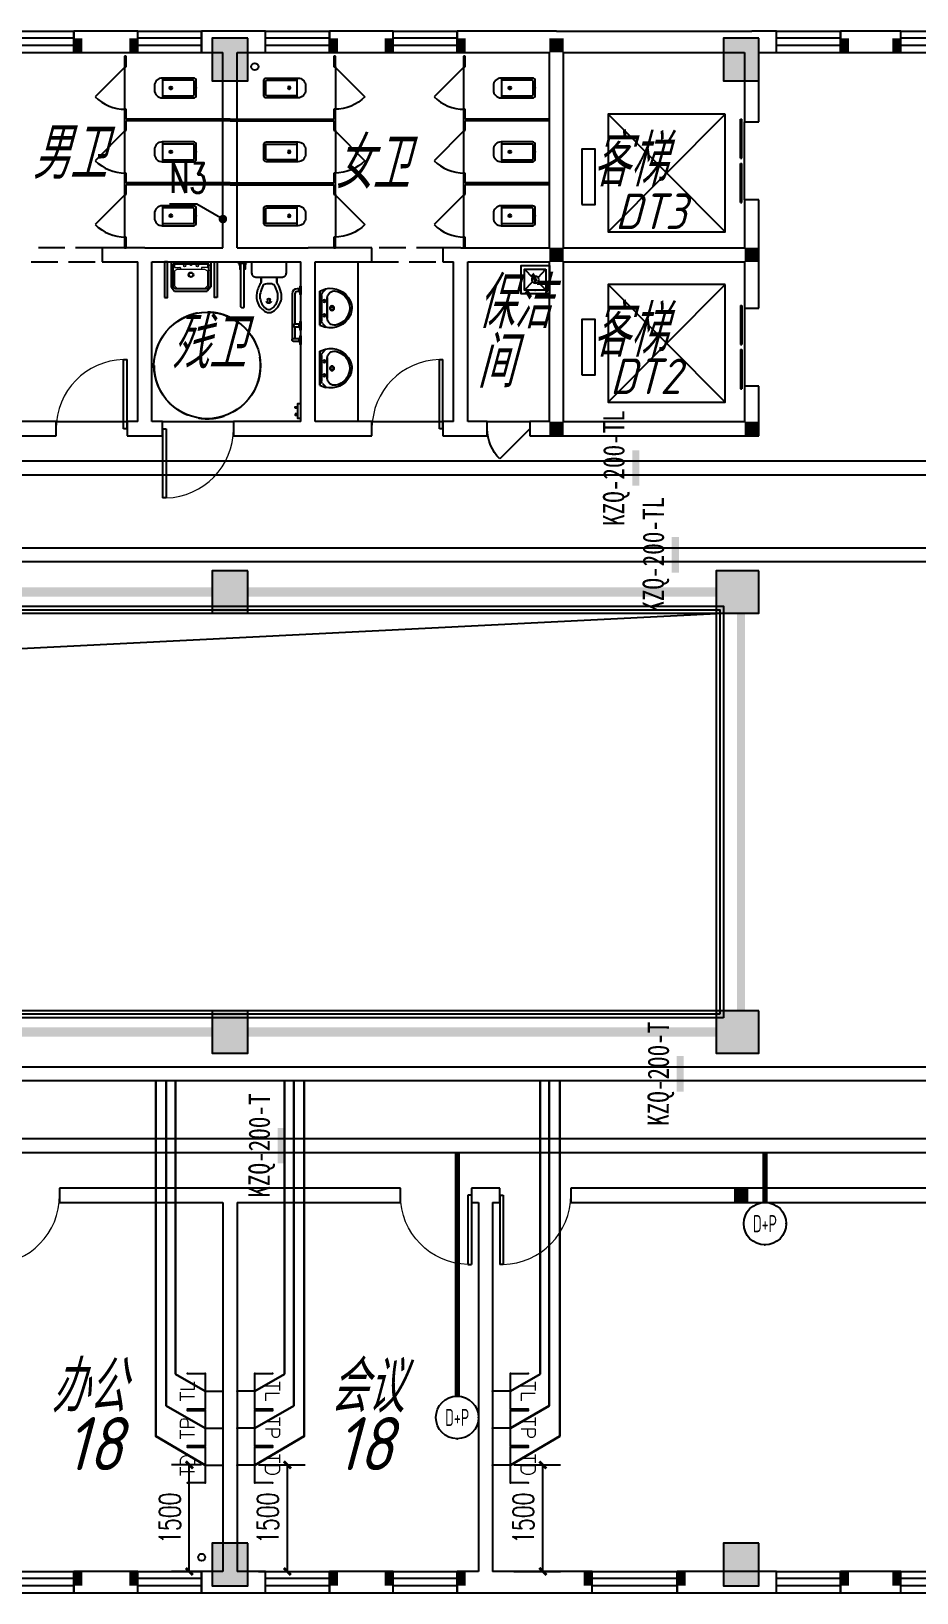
# Model space of a CAD drawing. Extents: x 1398449 to 2142961, y 256969 to 1032940.
# Drawn here: x 1573991 to 1586465, y 576258 to 598258 of the extents above; entities that cross this region are included whole.
import ezdxf
from ezdxf.enums import TextEntityAlignment as Align

# ---------------------------------------------------------------- set-up
doc = ezdxf.new("R2010")
doc.units = 0
doc.header["$LTSCALE"] = 1500
doc.header["$PDSIZE"] = 50
doc.linetypes.add('__DASH', pattern=[0.35, 0.25, -0.1])
doc.linetypes.add('DASH', pattern=[0.35, 0.25, -0.1])
for name, color, linetype in [('1-建筑底图', 8, 'Continuous'), ('CABLETRAY_PDS', 6, 'Continuous'), ('EQUIP-通讯', 3, 'Continuous'), ('LATRINE', 5, 'Continuous'), ('LVTRY', 5, 'Continuous'), ('TEL_DIM', 3, 'Continuous'), ('WIRE-综合布线', 5, 'Continuous'), ('光纤点位', 3, 'Continuous'), ('内网桥架', 1, 'Continuous'), ('家具', 8, 'Continuous'), ('建筑-洁具', 5, 'Continuous'), ('抗震支吊架', 2, 'Continuous'), ('构造柱', 6, 'Continuous'), ('水', 5, 'Continuous'), ('红机电话', 3, 'Continuous'), ('结构柱子', 253, 'Continuous'), ('蓝机电话', 3, 'Continuous')]:
    doc.layers.add(name, color=color, linetype=linetype)
doc.layers.add('内网线路', color=1, linetype='Continuous', lineweight=30)
doc.styles.add('_TCH_DIM_T3', font='SIMPLEX', dxfattribs={"width": 0.705882, "bigfont": 'GBCBIG'})
doc.styles.add('_TEL_ATTDEF', font='GBENOR', dxfattribs={"width": 0.8, "height": 3, "bigfont": 'GBCBIG'})
doc.styles.add('_TEL_DIM', font='SIMPLEX', dxfattribs={"width": 0.8, "height": 3.5, "bigfont": 'HZTXT'})
doc.styles.add('A_DIM', font='simplex.shx', dxfattribs={"width": 0.7, "bigfont": 'gbcbig.shx'})
doc.styles.add('kzcad', font='', dxfattribs={"width": 0.8})
doc.styles.get("Standard").update_dxf_attribs({"font": 'gbeitc.shx', "bigfont": 'gbcbig.shx'})
doc.styles.get('kzcad').set_extended_font_data('SimSun')
doc.linetypes.add('JIEDI', pattern='A,1.25,-0.25,0.25,-0.25,0.625,["/",Standard,S=0.6,R=0,X=0,Y=-0.3],0.625,-0.25,0.25,-0.25', length=4)
doc.dimstyles.new('_TCH_ARCH&&100', dxfattribs={"dimtxt": 297.5, "dimasz": 100, "dimexe": 250, "dimexo": 300, "dimgap": 126.25, "dimtad": 1, "dimdec": 0, "dimzin": 0, "dimdsep": 46, "dimtxsty": '_TCH_DIM_T3', "dimblk": 'ARCHTICK', "dimcen": 0.09, "dimclrt": 7, "dimazin": 2, "dimtfac": 1, "dimtdec": 0, "dimtix": 1, "dimtmove": 2, "dimatfit": 3, "dimfxl": 1, "dimtolj": 1, "dimtzin": 0, "dimarcsym": 0})

# ---------------------------------------------------------------- blocks, each defined once
blk = doc.blocks.new('gfhtyhtyhrer')
at = {"layer": '构造柱', "color": 0}
for points in [[(-366389, 1373678), (-366389, 1373478), (-366509, 1373678), (-366509, 1373478)], [(-365609, 1373678), (-365609, 1373478), (-365729, 1373678), (-365729, 1373478)], [(-362789, 1373678), (-362789, 1373478), (-362909, 1373678), (-362909, 1373478)], [(-362009, 1373678), (-362009, 1373478), (-362129, 1373678), (-362129, 1373478)], [(-360989, 1373678), (-360989, 1373478), (-361109, 1373678), (-361109, 1373478)], [(-359609, 1373678), (-359609, 1373478), (-359809, 1373678), (-359809, 1373478)], [(-355589, 1373678), (-355589, 1373478), (-355709, 1373678), (-355709, 1373478)], [(-354859, 1373678), (-354859, 1373478), (-354979, 1373678), (-354979, 1373478)], [(-359609, 1370728), (-359609, 1370528), (-359809, 1370728), (-359809, 1370528)], [(-356859, 1370728), (-356859, 1370528), (-357059, 1370728), (-357059, 1370528)], [(-359609, 1368278), (-359609, 1368078), (-359809, 1368278), (-359809, 1368078)], [(-356859, 1368278), (-356859, 1368078), (-357059, 1368278), (-357059, 1368078)], [(-357209, 1357478), (-357209, 1357278), (-357009, 1357478), (-357009, 1357278)], [(-366389, 1352078), (-366389, 1351878), (-366509, 1352078), (-366509, 1351878)], [(-365609, 1352078), (-365609, 1351878), (-365729, 1352078), (-365729, 1351878)], [(-362789, 1352078), (-362789, 1351878), (-362909, 1352078), (-362909, 1351878)], [(-362009, 1352078), (-362009, 1351878), (-362129, 1352078), (-362129, 1351878)], [(-360989, 1352078), (-360989, 1351878), (-361109, 1352078), (-361109, 1351878)], [(-359209, 1352078), (-359209, 1351878), (-359329, 1352078), (-359329, 1351878)], [(-357889, 1352078), (-357889, 1351878), (-358009, 1352078), (-358009, 1351878)], [(-355589, 1352078), (-355589, 1351878), (-355709, 1352078), (-355709, 1351878)], [(-354859, 1352078), (-354859, 1351878), (-354979, 1352078), (-354979, 1351878)]]:
    blk.add_solid(points, dxfattribs=at)
blk = doc.blocks.new('_E6')
for p, q in [((240, 0), (-240, 0)), ((-237, 0), (239, 0)), ((240, 0), (270, -79)), ((-213, -36), (-271, -91)), ((-240, 0), (-270, -79)), ((-179, -23), (181, -23)), ((141, -105), (-141, -105)), ((-141, -105), (141, -105)), ((217, -37), (274, -95))]:
    blk.add_line(p, q)
for centre, radius in [((-99, -65), 16.3), ((2, -172), 31.6), ((2, -172), 23), ((101, -65), 16.3)]:
    blk.add_circle(centre, radius)
for centre, radius, start, end in [((28, -152), 307, 166.1751, 244.7296), ((-141, -205), 100, 90, 190.5602), ((-179, -73), 50, 90, 133.181), ((-28, -152), 307, 297.0639, 13.8249), ((141, -205), 100, 349.4398, 90), ((181, -73), 50, 44.5607, 90), ((0, -179), 243, 190.5602, 349.4398), ((0, -201), 250, 245.8071, 296.4628), ((28, -152), 307, 266.589, 266.5936)]:
    blk.add_arc(centre, radius, start, end)
at = {"width": 0.8, "flags": 9}
for tag in ['XSIZE', 'YSIZE']:
    blk.add_attdef(tag, (0, 0), '', height=0.5, dxfattribs=at)
blk = doc.blocks.new('A$C16D95650')
at = {"layer": '结构柱子'}
h = blk.add_hatch(color=6, dxfattribs=at)
h.dxf.hatch_style = 1
h.paths.add_polyline_path([(57550, 35900), (58050, 35900), (58050, 36500), (57550, 36500)])
h = blk.add_hatch(color=6, dxfattribs=at)
h.dxf.hatch_style = 1
h.paths.add_polyline_path([(65250, 35900), (65250, 36500), (64750, 36500), (64750, 35900)])
h = blk.add_hatch(color=6, dxfattribs=at)
h.dxf.hatch_style = 1
h.paths.add_polyline_path([(58050, 29000), (57550, 29000), (57550, 28400), (58050, 28400)])
h = blk.add_hatch(color=6, dxfattribs=at)
h.dxf.hatch_style = 1
h.paths.add_polyline_path([(64650, 29000), (64650, 28400), (65250, 28400), (65250, 29000)])
h = blk.add_hatch(color=6, dxfattribs=at)
h.dxf.hatch_style = 1
h.paths.add_polyline_path([(58050, 22800), (57550, 22800), (57550, 22200), (58050, 22200)])
h = blk.add_hatch(color=6, dxfattribs=at)
h.dxf.hatch_style = 1
h.paths.add_polyline_path([(64650, 22800), (64650, 22200), (65250, 22200), (65250, 22800)])
h = blk.add_hatch(color=6, dxfattribs=at)
h.dxf.hatch_style = 1
h.paths.add_polyline_path([(58050, 15300), (57550, 15300), (57550, 14700), (58050, 14700)])
h = blk.add_hatch(color=6, dxfattribs=at)
h.dxf.hatch_style = 1
h.paths.add_polyline_path([(65250, 15300), (64750, 15300), (64750, 14700), (65250, 14700)])
at = {"layer": '结构柱子', "color": 6}
for points in [[(58050, 36500), (57550, 36500), (57550, 35900), (58050, 35900)], [(65250, 36500), (64750, 36500), (64750, 35900), (65250, 35900)], [(58050, 29000), (57550, 29000), (57550, 28400), (58050, 28400)], [(65250, 29000), (64650, 29000), (64650, 28400), (65250, 28400)], [(58050, 22800), (57550, 22800), (57550, 22200), (58050, 22200)], [(65250, 22800), (64650, 22800), (64650, 22200), (65250, 22200)], [(58050, 15300), (57550, 15300), (57550, 14700), (58050, 14700)], [(65250, 15300), (64750, 15300), (64750, 14700), (65250, 14700)]]:
    blk.add_lwpolyline(points, close=True, dxfattribs=at)
blk = doc.blocks.new('shui1')
at = {"layer": '水'}
for centre in [(508192, 185838), (507442, 164838)]:
    blk.add_circle(centre, 50, dxfattribs=at)
blk = doc.blocks.new('$plan$00000379')
at = {"layer": '建筑-洁具'}
for p, q in [((-575, 18), (-536, 18)), ((-572, 18), (-572, 18)), ((-536, -22), (-576, -21))]:
    blk.add_line(p, q, dxfattribs=at)
for points in [[(-155, 240, 0.414214), (-220, 175, 0.414214)], [(-220, -175, 0.414214), (-155, -240, 0.414214)]]:
    blk.add_lwpolyline(points, format="xyb", dxfattribs=at)
for points in [[(0, 240), (-155, 240)], [(0, -240), (0, 240)], [(-220, 110), (-285, 110)], [(-220, 175), (-220, -175)], [(-285, -110), (-220, -110)], [(-155, -240), (0, -240)]]:
    blk.add_lwpolyline(points, dxfattribs=at)
for points in [[(-285, -110, -0.082371), (-434, -171, -0.174047), (-592, -152, -0.152847), (-702, -46, -0.25487), (-702, 46, -0.135193), (-607, 144, -0.19268), (-434, 171, -0.066715), (-320, 128, 0.008412), (-285, 110), (-220, 110), (-220, -110)], [(-307, -1, -0.073764), (-317, -64, -0.219411), (-337, -85, -0.018016), (-436, -122, -0.163008), (-533, -122, -0.084559), (-606, -92, -0.185519), (-666, -26, -0.252786), (-658, 39, -0.083694), (-606, 90, -0.078323), (-556, 115, -0.086951), (-477, 126, -0.071278), (-416, 114, -0.021719), (-371, 97, 0.016169), (-337, 83, -0.158768), (-324, 73, -0.168814), (-308, 12)]]:
    blk.add_lwpolyline(points, format="xyb", close=True, dxfattribs=at)
for centre, radius, start, end in [((-549, -3), 33.2, 100.0495, 259.9505), ((-536, -2), 20, 270, 90)]:
    blk.add_arc(centre, radius, start, end, dxfattribs=at)
blk = doc.blocks.new('$plan$00000403')
at = {"layer": '建筑-洁具'}
for p, q in [((-650, 0), (-650, 0)), ((-19, 20), (-630, 20)), ((-19, -20), (-19, 20)), ((-630, -20), (-19, -20))]:
    blk.add_line(p, q, dxfattribs=at)
for points in [[(-103, 24), (-13, 24), (-13, 38), (-103, 38)], [(-43, 38), (-30, 38), (-30, 46), (-43, 46)], [(0, 60), (-13, 60), (-13, -60), (0, -60)], [(-103, -24), (-13, -24), (-13, -38), (-103, -38)], [(-43, -38), (-30, -38), (-30, -46), (-43, -46)]]:
    blk.add_lwpolyline(points, close=True, dxfattribs=at)
for start, end in [(90.0006, 180.0006), (179.9999, 270)]:
    blk.add_arc((-630, 0), 20, start, end, dxfattribs=at)
blk = doc.blocks.new('$plan$00001624')
at = {"layer": '建筑-洁具'}
for p, q in [((-23, -28), (-23, -54)), ((17, -28), (17, -54)), ((49, -85), (477, -85)), ((49, -125), (700, -125)), ((462, -13), (477, -28)), ((517, -28), (532, -13)), ((517, -85), (680, -85)), ((665, -13), (680, -28)), ((720, -28), (735, -13))]:
    blk.add_line(p, q, dxfattribs=at)
for points in [[(60, 0), (60, -13), (-60, -13), (-60, 0)], [(560, 0), (560, -13), (440, -13), (440, 0)], [(763, 0), (763, -13), (643, -13), (643, 0)]]:
    blk.add_lwpolyline(points, close=True, dxfattribs=at)
for points in [[(-38, -13), (-23, -28), (17, -28), (33, -13)], [(477, -28), (477, -85)], [(477, -28), (517, -28)], [(517, -28), (517, -85)]]:
    blk.add_lwpolyline(points, dxfattribs=at)
blk.add_lwpolyline([(700, -125), (700, -125, -0.414214), (680, -105), (680, -28), (720, -28), (720, -105, -0.414214)], format="xyb", close=True, dxfattribs=at)
for centre, radius, start, end in [((49, -54), 71.5, 180.0001, 270), ((49, -54), 31.5, 180.0003, 269.9998), ((497, -85), 20, 176.5059, 0.0915)]:
    blk.add_arc(centre, radius, start, end, dxfattribs=at)
blk = doc.blocks.new('$plan$00000343')
at = {"layer": '建筑-洁具', "lineweight": 13}
for p, q in [((-279, -123), (-251, -123)), ((-277, -51), (-251, -51)), ((-232, -26), (-232, -79)), ((-232, -79), (-154, -79)), ((-191, -100), (-232, -127)), ((-232, -127), (-232, -335)), ((-191, -100), (189, -100)), ((-149, -84), (-149, -100)), ((148, -84), (148, -100)), ((232, -79), (153, -79)), ((192, -101), (232, -127)), ((232, -26), (232, -79)), ((232, -127), (232, -335)), ((279, -51), (253, -51)), ((281, -123), (253, -123)), ((-232, -335), (-191, -381)), ((232, -335), (191, -381))]:
    blk.add_line(p, q, dxfattribs=at)
at = {"layer": '建筑-洁具'}
for p, q in [((-251, -26), (251, -26)), ((-251, -349), (-251, -26)), ((0, -26), (-90, -26)), ((-90, -26), (90, -26)), ((251, -349), (251, -26)), ((-221, -381), (-251, -349)), ((222, -381), (-221, -381)), ((222, -381), (251, -349))]:
    blk.add_line(p, q, dxfattribs=at)
for points in [[(-280, 0), (-280, -350)], [(-280, 0), (280, 0)], [(280, 0), (280, -350)], [(-280, -350), (-230, -410)], [(-230, -410), (230, -410)], [(280, -350), (230, -410)]]:
    blk.add_lwpolyline(points, dxfattribs=at)
at = {"layer": '建筑-洁具', "lineweight": 13}
for centre, radius in [((-89, -56), 15), ((1, -182), 24.9), ((1, -44), 8), ((91, -54), 15)]:
    blk.add_circle(centre, radius, dxfattribs=at)
at = {"layer": '建筑-洁具'}
blk.add_circle((1, -182), 33.1, dxfattribs=at)
at = {"layer": '建筑-洁具', "lineweight": 13}
for centre, start, end in [((-154, -84), 0, 90), ((153, -84), 90, 180), ((189, -105), 57.2444, 90)]:
    blk.add_arc(centre, 5, start, end, dxfattribs=at)
blk = doc.blocks.new('A$C1C523CE6')
at = {"layer": '家具', "linetype": '__DASH'}
blk.add_circle((1321, -329), 750, dxfattribs=at)
at = {"layer": '建筑-洁具'}
for points in [[(1181, 630), (1221, 630), (1221, 1130), (1181, 1130)], [(1921, 630), (1881, 630), (1881, 1130), (1921, 1130)], [(81, -930), (81, -910), (51, -910), (51, -930)], [(81, -1010), (81, -1030), (51, -1030), (51, -1010)]]:
    blk.add_lwpolyline(points, close=True, dxfattribs=at)
blk.add_lwpolyline([(1, -870), (51, -870), (51, -1070), (1, -1070)], dxfattribs=at)
at = {"layer": '建筑-洁具', "extrusion": (0, 0, -1), "xscale": -1, "zscale": -1, "rotation": 270}
for name, p in [('$plan$00000379', (-451, 1130)), ('$plan$00000403', (-826, 1130))]:
    blk.add_blockref(name, p, dxfattribs=at)
at = {"layer": '建筑-洁具', "extrusion": (0, 0, -1), "zscale": -1, "rotation": 3.576254661836208e-12}
blk.add_blockref('$plan$00000343', (-1551, 1130), dxfattribs=at)
at = {"layer": '建筑-洁具', "xscale": -1, "rotation": 90}
blk.add_blockref('$plan$00001624', (1, 730), dxfattribs=at)
blk = doc.blocks.new('$lvtry$00000191')
for p, q in [((-150, -150), (-39, -269)), ((39, -269), (150, -150)), ((-150, -450), (-39, -331)), ((39, -331), (150, -450))]:
    blk.add_line(p, q)
for points in [[(200, -500), (200, -100), (-200, -100), (-200, -500)], [(150, -450), (150, -150), (-150, -150), (-150, -450)]]:
    blk.add_lwpolyline(points, close=True)
blk.add_circle((0, -300), 50)
blk.add_point((0, -150))
blk = doc.blocks.new('$lvtry$00000200')
at = {"color": 0}
for p, q in [((-110, -40, 0), (-110, -470, 0)), ((100, -30, 0), (-100, -30, 0)), ((110, -470, 0), (110, -40, 0))]:
    blk.add_line(p, q, dxfattribs=at)
at = {"color": 0, "elevation": 0}
blk.add_lwpolyline([(100, 0), (-100, 0, 0.414214), (-140, -40), (-140, -480, 0.414214), (-30, -590), (30, -590, 0.414214), (140, -480), (140, -40, 0.414214)], format="xyb", close=True, dxfattribs=at)
blk.add_lwpolyline([(140, -470), (-140, -470)], dxfattribs=at)
at = {"color": 0}
blk.add_circle((0, -359, 0), 20, dxfattribs=at)
for centre, start, end in [((-100, -40, 0), 90, 180), ((100, -40, 0), 0, 90)]:
    blk.add_arc(centre, 10, start, end, dxfattribs=at)
for p in [(0, 0), (0, -359, 0)]:
    blk.add_point(p, dxfattribs=at)
blk = doc.blocks.new('$DorLib2D$00000114')
at = {"color": 0}
blk.add_line((0.5, 0), (-0.207, 0.707), dxfattribs=at)
blk.add_arc((0.5, 0), 1, 135, 180, dxfattribs=at)
blk = doc.blocks.new('dfregre')
at = {"layer": 'LATRINE'}
for p, q in [((506354, 730223), (506354, 730073)), ((506379, 730223), (506354, 730223)), ((506379, 730073), (506379, 730223)), ((509304, 730223), (509304, 730073)), ((509329, 730223), (509304, 730223)), ((509329, 730073), (509329, 730223)), ((511129, 730223), (511129, 730073)), ((511154, 730223), (511129, 730223)), ((511154, 730073), (511154, 730223)), ((506354, 730073), (506379, 730073)), ((506354, 730073), (506354, 729473)), ((509304, 730073), (509329, 730073)), ((509329, 730073), (509329, 729473)), ((511129, 730073), (511154, 730073)), ((511129, 730073), (511129, 729473)), ((506379, 729473), (506354, 729473)), ((506354, 729473), (506354, 729323)), ((506354, 729323), (506354, 729173)), ((506379, 729335), (506379, 729473)), ((507842, 729335), (506379, 729335)), ((507842, 729310), (506379, 729310)), ((506379, 729173), (506379, 729310)), ((507842, 729310), (507842, 729335)), ((507842, 729335), (509304, 729335)), ((507842, 729335), (507842, 729310)), ((507842, 729310), (509304, 729310)), ((509329, 729473), (509304, 729473)), ((509304, 729473), (509304, 729335)), ((509304, 729310), (509304, 729173)), ((509329, 729323), (509329, 729473)), ((509329, 729173), (509329, 729323)), ((511154, 729473), (511129, 729473)), ((511129, 729473), (511129, 729323)), ((511129, 729323), (511129, 729173)), ((511154, 729335), (511154, 729473)), ((512342, 729335), (511154, 729335)), ((512342, 729310), (511154, 729310)), ((511154, 729173), (511154, 729310)), ((512342, 729310), (512342, 729335)), ((506354, 729173), (506379, 729173)), ((506354, 729173), (506354, 728573)), ((509304, 729173), (509329, 729173)), ((509329, 729173), (509329, 728573)), ((511129, 729173), (511154, 729173)), ((511129, 729173), (511129, 728573)), ((506379, 728573), (506354, 728573)), ((506354, 728573), (506354, 728423)), ((506354, 728423), (506354, 728273)), ((506379, 728435), (506379, 728573)), ((507842, 728435), (506379, 728435)), ((507842, 728410), (507842, 728435)), ((507842, 728435), (509304, 728435)), ((507842, 728435), (507842, 728410)), ((509329, 728573), (509304, 728573)), ((509304, 728573), (509304, 728435)), ((509329, 728423), (509329, 728573)), ((509329, 728273), (509329, 728423)), ((511154, 728573), (511129, 728573)), ((511129, 728573), (511129, 728423)), ((511129, 728423), (511129, 728273)), ((511154, 728435), (511154, 728573)), ((512342, 728435), (511154, 728435)), ((512342, 728410), (512342, 728435)), ((506354, 728273), (506379, 728273)), ((506354, 728273), (506354, 727673)), ((507842, 728410), (506379, 728410)), ((506379, 728273), (506379, 728410)), ((507842, 728410), (509304, 728410)), ((509304, 728410), (509304, 728273)), ((509304, 728273), (509329, 728273)), ((509329, 728273), (509329, 727673)), ((511129, 728273), (511154, 728273)), ((511129, 728273), (511129, 727673)), ((512342, 728410), (511154, 728410)), ((511154, 728273), (511154, 728410)), ((506379, 727673), (506354, 727673)), ((506354, 727673), (506354, 727523)), ((506379, 727523), (506379, 727673)), ((509329, 727673), (509304, 727673)), ((509304, 727673), (509304, 727523)), ((509329, 727523), (509329, 727673)), ((511154, 727673), (511129, 727673)), ((511129, 727673), (511129, 727523)), ((511154, 727523), (511154, 727673)), ((506354, 727523), (506379, 727523)), ((509304, 727523), (509329, 727523)), ((511129, 727523), (511154, 727523))]:
    blk.add_line(p, q, dxfattribs=at)
at = {"layer": 'LATRINE', "xscale": -600, "zscale": 25}
for p, yscale, rotation in [((506367, 729773), -600, 270.0000036838258), ((509317, 729773), 600, 269.9999963161742), ((511142, 729773), -600, 270.0000036838258), ((506367, 728873), -600, 270.0000036838258), ((509317, 728873), 600, 269.9999963161742), ((511142, 728873), -600, 270.0000036838258), ((506367, 727973), -600, 270.0000036838258), ((509317, 727973), 600, 269.9999963161742), ((511142, 727973), -600, 270.0000036838258)]:
    blk.add_blockref('$DorLib2D$00000114', p, dxfattribs=dict(at, yscale=yscale, rotation=rotation))
at = {"layer": 'LVTRY', "rotation": 270.0000036837288}
for p in [(507367, 729773, -400), (512142, 729773, -400), (507367, 728873, -400), (512142, 728873, -400), (507367, 727973, -400), (512142, 727973, -400)]:
    blk.add_blockref('$lvtry$00000200', p, dxfattribs=at)
at = {"layer": 'LVTRY', "rotation": 269.9999963162712}
for p, yscale in [((508317, 729773, -400), -0.9999999999999902), ((508317, 728873, -400), -0.9999999999999905), ((508317, 727973, -400), -0.9999999999999903)]:
    blk.add_blockref('$lvtry$00000200', p, dxfattribs=dict(at, yscale=yscale))
blk = doc.blocks.new('$DorLib2D$00000213')
at = {"color": 0, "linetype": 'DASH', "const_width": 0.02}
blk.add_lwpolyline([(0.5, 0), (-0.5, 0)], dxfattribs=at)
blk = doc.blocks.new('$TCHSYS$WIN2D')
for p, q in [((-0.5, 0.5), (0.5, 0.5)), ((-0.5, 0.5), (-0.5, -0.5)), ((0.5, 0.5), (0.5, -0.5)), ((0.5, 0.1667), (-0.5, 0.1667)), ((0.5, -0.1667), (-0.5, -0.1667)), ((-0.5, -0.5), (0.5, -0.5))]:
    blk.add_line(p, q)
blk = doc.blocks.new('$DorLib2D$00000001')
for p, q in [((0.45, 0.975), (0.5, 0.975)), ((0.45, 0), (0.45, 0.975)), ((0.5, 0), (0.5, 0.975)), ((0.5, 0), (0.45, 0))]:
    blk.add_line(p, q)
at = {"lineweight": 13}
blk.add_arc((0.475, 0), 0.975, 91.4693, 180, dxfattribs=at)
blk = doc.blocks.new('$DORLIB2D$00000127')
at = {"color": 0}
for points in [[(-0.533, 0.795), (-0.533, 0.69)], [(-0.033, 0.795), (-0.533, 0.795)], [(-0.033, 0.69), (-0.533, 0.69)], [(-0.033, 0.795), (-0.033, 0.69)], [(0.533, 0.795), (0.033, 0.795)], [(0.033, 0.795), (0.033, 0.69)], [(0.533, 0.69), (0.033, 0.69)], [(0.533, 0.795), (0.533, 0.69)], [(0.5, 0.5), (-0.5, 0.5)]]:
    blk.add_lwpolyline(points, dxfattribs=at)
blk = doc.blocks.new('1-三层建筑底图')
at = {"layer": '1-建筑底图'}
for p, q in [((56400, 36600), (55500, 36600)), ((55500, 36600), (55500, 36300)), ((56400, 36300), (56400, 36600)), ((57700, 36600), (57300, 36600)), ((57300, 36600), (57300, 36300)), ((58200, 36600), (57700, 36600)), ((58200, 36300), (58200, 36600)), ((60000, 36600), (59100, 36600)), ((59100, 36600), (59100, 36300)), ((60000, 36300), (60000, 36600)), ((62300, 36600), (60900, 36600)), ((60900, 36600), (60900, 36300)), ((62300, 36600), (65050, 36600)), ((65400, 36600), (65050, 36600)), ((65400, 36300), (65400, 36600)), ((67150, 36600), (66300, 36600)), ((66300, 36600), (66300, 36300)), ((67150, 36300), (67150, 36600)), ((55500, 36300), (56400, 36300)), ((57300, 36300), (57600, 36300)), ((57600, 33550), (57600, 36300)), ((57800, 33550), (57800, 36300)), ((57800, 36300), (58200, 36300)), ((59100, 36300), (60000, 36300)), ((60900, 36300), (62200, 36300)), ((62200, 33550), (62200, 36300)), ((62400, 33550), (62400, 36300)), ((62400, 36300), (64950, 36300)), ((64950, 36300), (64950, 35324.5)), ((65150, 36300), (65400, 36300)), ((65150, 35324.5), (65150, 36300)), ((66300, 36300), (67150, 36300)), ((64675, 33775.4), (63027.2, 35431.9)), ((63027.2, 33775.4), (64675, 35431.9)), ((64950, 35324.5), (65150, 35324.5)), ((57233.8, 34165.1), (56849.3, 34165.1)), ((57600, 33953.2), (57233.8, 34165.1)), ((65150, 34224.5), (64950, 34224.5)), ((64950, 34224.5), (64950, 33550)), ((65150, 33450), (65150, 34224.5)), ((56500, 33550), (55900, 33550)), ((55900, 33550), (55900, 33350)), ((56500, 33550), (57600, 33550)), ((57800, 33550), (58800, 33550)), ((59700, 33550), (58800, 33550)), ((59700, 33350), (59700, 33550)), ((60950, 33550), (60700, 33550)), ((60700, 33550), (60700, 33350)), ((60950, 33550), (62200, 33550)), ((62400, 33550), (64950, 33550)), ((65150, 32700), (65150, 33450)), ((55900, 33350), (56400, 33350)), ((56400, 31100), (56400, 33350)), ((56600, 31100), (56600, 33350)), ((56600, 33350), (57700, 33350)), ((57700, 33350), (58700, 33350)), ((58700, 31100), (58700, 33350)), ((58900, 31100), (58900, 33350)), ((58900, 33350), (59700, 33350)), ((60700, 33350), (60850, 33350)), ((60850, 31100), (60850, 33350)), ((61050, 31100), (61050, 33350)), ((61050, 33350), (62200, 33350)), ((62200, 31100), (62200, 33350)), ((62400, 31100), (62400, 33350)), ((62400, 33350), (64950, 33350)), ((64950, 33350), (64950, 32700)), ((64675, 31375.4), (63027.2, 33031.9)), ((63027.2, 31375.4), (64675, 33031.9)), ((64950, 32700), (65150, 32700)), ((65150, 31600), (64950, 31600)), ((64950, 31600), (64950, 31100)), ((65150, 30900), (65150, 31600)), ((55250, 31100), (54200, 31100)), ((55250, 31100), (56250, 31100)), ((55250, 30900), (55250, 31100)), ((56400, 31100), (56250, 31100)), ((56250, 31100), (56250, 30900)), ((56750, 31100), (56600, 31100)), ((56750, 31100, 0), (57750, 31100, 0)), ((56750, 30900), (56750, 31100)), ((58700, 31100), (57750, 31100)), ((57750, 31100), (57750, 30900)), ((59700, 31100), (58900, 31100)), ((59700, 31100), (60700, 31100)), ((59700, 30900), (59700, 31100)), ((60850, 31100), (60700, 31100)), ((60700, 31100), (60700, 30900)), ((61325, 31100), (61050, 31100)), ((61325, 30900), (61325, 31100)), ((61325, 31100), (61925, 31100)), ((62200, 31100), (61925, 31100)), ((61925, 31100), (61925, 30900)), ((62400, 31100), (64950, 31100)), ((54100, 30900), (55250, 30900)), ((56250, 30900), (56500, 30900)), ((56500, 30900), (56750, 30900)), ((57750, 30900), (58800, 30900)), ((58800, 30900), (59700, 30900)), ((60700, 30900), (60950, 30900)), ((60950, 30900), (61325, 30900)), ((61925, 30900), (62300, 30900)), ((62300, 30900), (65150, 30900)), ((57700, 20300), (55300, 20300)), ((55300, 20300), (55300, 20100)), ((60100, 20300), (57700, 20300)), ((60100, 20100), (60100, 20300)), ((61300, 20300), (61100, 20300)), ((61100, 20300), (61100, 20100)), ((61500, 20300), (61300, 20300)), ((61500, 20100), (61500, 20300)), ((72500, 20300), (62500, 20300)), ((62500, 20300), (62500, 20100)), ((55300, 20100), (57600, 20100)), ((57600, 20100), (57600, 14900)), ((57800, 20100), (57800, 14900)), ((57800, 20100), (60100, 20100)), ((61100, 20100), (61200, 20100)), ((61200, 20100), (61200, 14900)), ((61400, 20100), (61500, 20100)), ((61400, 20100), (61400, 14900)), ((62500, 20100), (72500, 20100)), ((56400, 14900), (55500, 14900)), ((55500, 14900), (55500, 14600)), ((56400, 14600), (56400, 14900)), ((57600, 14900), (57300, 14900)), ((57300, 14900), (57300, 14600)), ((58200, 14900), (57800, 14900)), ((58200, 14600), (58200, 14900)), ((60000, 14900), (59100, 14900)), ((59100, 14900), (59100, 14600)), ((60000, 14600), (60000, 14900)), ((61200, 14900), (60900, 14900)), ((60900, 14900), (60900, 14600)), ((62799.9, 14900), (61400, 14900)), ((62799.9, 14600), (62799.9, 14900)), ((65400, 14900), (63999.9, 14900)), ((63999.9, 14900), (63999.9, 14600)), ((65400, 14600), (65400, 14900)), ((67150, 14900), (66300, 14900)), ((66300, 14900), (66300, 14600)), ((67150, 14600), (67150, 14900)), ((55500, 14600), (56400, 14600)), ((57300, 14600), (57700, 14600)), ((57700, 14600), (58200, 14600)), ((59100, 14600), (60000, 14600)), ((60900, 14600), (61300, 14600)), ((61300, 14600), (62799.9, 14600)), ((63999.9, 14600), (65400, 14600)), ((66300, 14600), (67150, 14600))]:
    blk.add_line(p, q, dxfattribs=at)
at = {"layer": '1-建筑底图', "linetype": 'DASH'}
for p, q in [((55900, 33550), (54900, 33550)), ((60700, 33550), (59700, 33550)), ((54900, 33350), (55900, 33350)), ((59700, 33350), (60700, 33350))]:
    blk.add_line(p, q, dxfattribs=at)
at = {"layer": '1-建筑底图'}
for points in [[(64675, 35431.9), (63027.2, 35431.9), (63027.2, 33775.4), (64675, 33775.4)], [(62657.2, 34160), (62842.2, 34160), (62842.2, 34940), (62657.2, 34940)], [(64675, 33031.9), (63027.2, 33031.9), (63027.2, 31375.4), (64675, 31375.4)], [(62657.2, 31760), (62842.2, 31760), (62842.2, 32540), (62657.2, 32540)], [(64650, 22700), (43500, 22700), (43500, 28500), (64650, 28500)], [(64600, 22750), (43550, 22750), (43550, 28450), (64600, 28450)], [(64550, 22800), (43600, 22800), (43600, 28400), (64550, 28400)]]:
    blk.add_lwpolyline(points, close=True, dxfattribs=at)
at = {"layer": '1-建筑底图', "const_width": 60}
blk.add_lwpolyline([(57626, 33938.2, 1), (57574, 33968.2, 1)], format="xyb", close=True, dxfattribs=at)
at = {"layer": '1-建筑底图'}
for points in [[(58900, 33350), (59500, 33350), (59500, 31100), (58900, 31100)], [(43550, 22700), (44566.4, 27393.8), (64650, 28400)]]:
    blk.add_lwpolyline(points, dxfattribs=at)
blk.add_circle((57379, 31890.9), 750, dxfattribs=at)
for name, p, xscale, yscale, zscale in [('$TCHSYS$WIN2D', (55050, 36450), 900, -300, 900), ('$TCHSYS$WIN2D', (56850, 36450), 900, -300, 900), ('$TCHSYS$WIN2D', (58650, 36450), 900, -300, 900), ('$TCHSYS$WIN2D', (60450, 36450), 900, -300, 900), ('$DorLib2D$00000001', (55750, 31000), 1000, 1000, 1000), ('$DorLib2D$00000001', (60200, 31000), 1000, 1000, 1000), ('$DorLib2D$00000001', (57250, 31000), -1000, -1000, -1000), ('$DorLib2D$00000114', (61625, 31000), 600, -600, 200), ('$TCHSYS$WIN2D', (55050, 14750), 900, -300, 900), ('$TCHSYS$WIN2D', (56850, 14750), 900, -300, 900), ('$TCHSYS$WIN2D', (58650, 14750), 900, -300, 900), ('$TCHSYS$WIN2D', (60450, 14750), 900, -300, 900), ('$TCHSYS$WIN2D', (63399.9, 14750), 1200, -300, 1200), ('$TCHSYS$WIN2D', (65850, 14750), 900, -300, 900), ('$TCHSYS$WIN2D', (69400, 14750), 4500, -300, 4500)]:
    blk.add_blockref(name, p, dxfattribs=dict(at, xscale=xscale, yscale=yscale, zscale=zscale))
for name, p, xscale, yscale, zscale, rotation in [('$TCHSYS$WIN2D', (65850, 36450), -900, 300, -900, 180.0000000000023), ('$TCHSYS$WIN2D', (69400, 36450), -4500, 300, -4500, 180.0000000000023), ('$DORLIB2D$00000127', (65050, 34774.5), -1100, 200, -1100, 90), ('$DORLIB2D$00000127', (65050, 32150), 1100, 200, 1100, 90), ('$DorLib2D$00000213', (54100, 28700), 6700, -6700, 100, 2.814413246623434e-05), ('$DorLib2D$00000213', (61250, 28700), 6599.999999999999, -6600, 100, 2.814413246623434e-05), ('$DorLib2D$00000213', (64900, 25600), 5600, -5600, 100, 90.00002814413247), ('$DorLib2D$00000213', (54100, 22500), 6700, -6700, 100, 2.814413246623434e-05), ('$DorLib2D$00000213', (61250, 22500), 6599.999999999999, -6600, 100, 2.814413246623434e-05), ('$DorLib2D$00000001', (54800, 20200), 1000, 1000, 1000, 180.0000000006448), ('$DorLib2D$00000001', (60600, 20200), -1000, 1000, -1000, 180.0000000009542), ('$DorLib2D$00000001', (62000, 20200), 1000, 1000, 1000, 180.0000000011355)]:
    blk.add_blockref(name, p, dxfattribs=dict(at, xscale=xscale, yscale=yscale, zscale=zscale, rotation=rotation))
for name, p in [('gfhtyhtyhrer', (422009.4, -1337177.6)), ('A$C16D95650', (-100, 0)), ('shui1', (-450141.7, -149737.7)), ('dfregre', (-450141.7, -693972.5))]:
    blk.add_blockref(name, p, dxfattribs=at)
at = {"layer": '1-建筑底图', "xscale": -1}
for name, p, rotation in [('A$C1C523CE6', (58700.5, 32220), 359.9999999999965), ('_E6', (58964.4, 32700), 90), ('_E6', (58964.4, 31852.4), 90)]:
    blk.add_blockref(name, p, dxfattribs=dict(at, rotation=rotation))
at = {"layer": '1-建筑底图', "yscale": -1}
blk.add_blockref('$lvtry$00000191', (62000, 32800), dxfattribs=at)
at = {"layer": '1-建筑底图'}
for s, height, p in [('男卫', 723.4, (54914.1, 34520)), ('客梯', 723.4, (62798.4, 34415.4)), ('女卫', 723.4, (59177, 34379.4)), ('DT3', 500, (63126.3, 33813.1)), ('保洁', 723.4, (61174.8, 32416.2)), ('客梯', 723.4, (62798.4, 32015.4)), ('残卫', 723.4, (56870.7, 31845)), ('间', 723.4, (61174.8, 31580.1)), ('DT2', 500, (63054.8, 31488.6)), ('办公', 723.4, (55179.3, 17143.1)), ('会议', 723.4, (59105.1, 17143.1)), ('18', 750, (55379.2, 16325.5)), ('18', 750, (59190.3, 16325.5))]:
    blk.add_text(s, height=height, dxfattribs=at).set_placement(p)
at = {"layer": '1-建筑底图', "style": 'A_DIM', "width": 0.7}
blk.add_text('N3', height=420, dxfattribs=at).set_placement((56849.3, 34322.6))
blk = doc.blocks.new('$equip_U$00000080(win7-PC-hzk)')
blk.add_circle((0, 0.5), 0.5)
for p in [(0, 0.999), (-0.5, 0.5), (0.5, 0.5)]:
    blk.add_point(p)
at = {"color": 7, "style": '_TEL_DIM', "width": 0.7}
blk.add_attdef('$TEXT$', text='', height=0.4, dxfattribs=at).set_placement((0, 0.5), align=Align.MIDDLE_CENTER)
at = {"color": 7, "style": '_TEL_DIM', "flags": 1}
for tag in ['A', 'REMARK']:
    blk.add_attdef(tag, text='', height=0.00002, dxfattribs=at).set_placement((0, 0), align=Align.MIDDLE_CENTER)
blk = doc.blocks.new('$equip$00001867')
for p, q in [((-0.5, 0.499), (-0.5, 0.999)), ((0.5, 0.999), (0.5, 0.499)), ((0.5, 0.499), (-0.5, 0.499)), ((0, 0.5), (0, 0))]:
    blk.add_line(p, q)
for p in [(-0.5, 0.999), (0.5, 0.999), (-0.5, 0.499), (0.5, 0.499), (0, 0)]:
    blk.add_point(p)
at = {"color": 7, "style": '_TEL_DIM'}
blk.add_attdef('$TEXT$', text='', height=0.4, dxfattribs=at).set_placement((0, 0.999), align=Align.MIDDLE_CENTER)
at = {"color": 7, "style": '_TEL_DIM', "flags": 1}
blk.add_attdef('A', text='', height=0.00002, dxfattribs=at).set_placement((0, 0), align=Align.MIDDLE_CENTER)
blk = doc.blocks.new('$equip$00002670')
for p, q in [((-0.5, 0.499), (-0.5, 0.999)), ((0.5, 0.999), (0.5, 0.499)), ((0.5, 0.499), (-0.5, 0.499)), ((0, 0.5), (0, 0))]:
    blk.add_line(p, q)
for p in [(-0.5, 0.999), (0.5, 0.999), (-0.5, 0.499), (0.5, 0.499), (0, 0)]:
    blk.add_point(p)
at = {"color": 7, "style": '_TEL_DIM'}
blk.add_attdef('$TEXT$', text='', height=0.4, dxfattribs=at).set_placement((0, 0.999), align=Align.MIDDLE_CENTER)
at = {"color": 7, "style": '_TEL_DIM', "flags": 1}
blk.add_attdef('A', text='', height=0.000025, dxfattribs=at).set_placement((0, 0), align=Align.MIDDLE_CENTER)
blk = doc.blocks.new('_ArchTick')
at = {"color": 0, "linetype": 'ByBlock', "const_width": 0.4}
blk.add_lwpolyline([(-0.5, -0.5), (0.5, 0.5)], dxfattribs=at)
blk = doc.blocks.new('*D1136')
at = {"layer": 'Defpoints', "color": 0, "transparency": 16777216}
for p in [(1580491, 578058), (1581199, 578058), (1580491, 576558)]:
    blk.add_point(p, dxfattribs=at)
at = {"layer": 'TEL_DIM', "color": 0, "lineweight": -2, "transparency": 16777216}
for p, q in [((1580791, 578058), (1581449, 578058)), ((1581199, 576558), (1581199, 578058)), ((1580791, 576558), (1581449, 576558))]:
    blk.add_line(p, q, dxfattribs=at)
at = {"layer": 'TEL_DIM', "color": 0, "lineweight": -2, "transparency": 16777216, "xscale": 100, "yscale": 100, "zscale": 100}
for p, rotation in [((1581199, 578058), 90), ((1581199, 576558), 270)]:
    blk.add_blockref('_ArchTick', p, dxfattribs=dict(at, rotation=rotation))
at = {"layer": 'TEL_DIM', "color": 7, "transparency": 16777216, "insert": (1580924, 577308), "char_height": 297.5, "attachment_point": 5, "rotation": 90, "style": '_TCH_DIM_T3'}
blk.add_mtext('\\A1;1500', dxfattribs=at)
blk = doc.blocks.new('*D1153')
at = {"layer": 'Defpoints', "color": 0, "transparency": 16777216}
for p in [(1576218, 578058), (1576691, 578058), (1576691, 576558)]:
    blk.add_point(p, dxfattribs=at)
at = {"layer": 'TEL_DIM', "color": 0, "lineweight": -2, "transparency": 16777216}
for p, q in [((1576391, 578058), (1575968, 578058)), ((1576218, 576558), (1576218, 578058)), ((1576391, 576558), (1575968, 576558))]:
    blk.add_line(p, q, dxfattribs=at)
at = {"layer": 'TEL_DIM', "color": 0, "lineweight": -2, "transparency": 16777216, "xscale": 100, "yscale": 100, "zscale": 100}
for p, rotation in [((1576218, 578058), 90), ((1576218, 576558), 270)]:
    blk.add_blockref('_ArchTick', p, dxfattribs=dict(at, rotation=rotation))
at = {"layer": 'TEL_DIM', "color": 7, "transparency": 16777216, "insert": (1575943, 577308), "char_height": 297.5, "attachment_point": 5, "rotation": 90, "style": '_TCH_DIM_T3'}
blk.add_mtext('\\A1;1500', dxfattribs=at)
blk = doc.blocks.new('*D1154')
at = {"layer": 'Defpoints', "color": 0, "transparency": 16777216}
for p in [(1576891, 578058), (1577599, 578058), (1576891, 576558)]:
    blk.add_point(p, dxfattribs=at)
at = {"layer": 'TEL_DIM', "color": 0, "lineweight": -2, "transparency": 16777216}
for p, q in [((1577191, 578058), (1577849, 578058)), ((1577599, 576558), (1577599, 578058)), ((1577191, 576558), (1577849, 576558))]:
    blk.add_line(p, q, dxfattribs=at)
at = {"layer": 'TEL_DIM', "color": 0, "lineweight": -2, "transparency": 16777216, "xscale": 100, "yscale": 100, "zscale": 100}
for p, rotation in [((1577599, 578058), 90), ((1577599, 576558), 270)]:
    blk.add_blockref('_ArchTick', p, dxfattribs=dict(at, rotation=rotation))
at = {"layer": 'TEL_DIM', "color": 7, "transparency": 16777216, "insert": (1577324, 577308), "char_height": 297.5, "attachment_point": 5, "rotation": 90, "style": '_TCH_DIM_T3'}
blk.add_mtext('\\A1;1500', dxfattribs=at)

msp = doc.modelspace()

# ---------------------------------------------------------------- linework, layer by layer
at = {"layer": 'CABLETRAY_PDS'}
for p, q in [((1536341, 590980.8), (1592141, 590980.8)), ((1592141, 590780.8), (1536341, 590780.8)), ((1554087.5, 582657.6), (1592141, 582657.6)), ((1592141, 582457.6), (1554087.5, 582457.6))]:
    msp.add_line(p, q, dxfattribs=at)
at = {"layer": 'WIRE-综合布线', "linetype": 'Continuous', "const_width": 75}
for points in [[(1579991.3, 579027.3), (1579991.3, 582457.6)], [(1584326.8, 581757.6), (1584326.8, 582457.6)]]:
    msp.add_lwpolyline(points, dxfattribs=at)
at = {"layer": '内网桥架'}
for p, q in [((1536202.5, 592203.1), (1591009.1, 592203.1)), ((1591009.1, 592003.1), (1536202.5, 592003.1)), ((1551229.9, 583669.3), (1591009.1, 583669.3)), ((1591009.1, 583469.3), (1551229.9, 583469.3))]:
    msp.add_line(p, q, dxfattribs=at)
at = {"layer": '内网线路'}
for points in [[(1576441.5, 578057.6), (1575744.9, 578462), (1575744.9, 583469.3)], [(1576441.5, 578577.6), (1575892.6, 578891.8), (1575892.6, 583469.3)], [(1576441.5, 579095.9), (1576023.6, 579339), (1576023.6, 583469.3)], [(1577140.5, 579095.9), (1577558.4, 579339), (1577558.4, 583469.3)], [(1577140.5, 578577.6), (1577689.4, 578891.8), (1577689.4, 583469.3)], [(1577140.5, 578057.6), (1577837, 578462), (1577837, 583469.3)], [(1580740.5, 579095.9), (1581158.4, 579339), (1581158.4, 583469.3)], [(1580740.5, 578577.6), (1581289.4, 578891.8), (1581289.4, 583469.3)], [(1580740.5, 578057.6), (1581437, 578462), (1581437, 583469.3)]]:
    msp.add_lwpolyline(points, dxfattribs=at)
at = {"layer": '抗震支吊架', "color": 5, "const_width": 100}
for points in [[(1582506.4, 591853.1), (1582506.4, 592353.1)], [(1583133.7, 583319.3), (1583133.7, 583819.3)]]:
    msp.add_lwpolyline(points, dxfattribs=at)
at = {"layer": '抗震支吊架', "color": 2, "const_width": 100}
for points in [[(1583063.7, 590630.8), (1583063.7, 591130.8)], [(1577511.8, 582307.6), (1577511.8, 582807.6)]]:
    msp.add_lwpolyline(points, dxfattribs=at)

# ---------------------------------------------------------------- block references
at = {"layer": '1-建筑底图', "linetype": 'JIEDI'}
msp.add_blockref('1-三层建筑底图', (1519091, 561657.6), dxfattribs=at)
at = {"layer": 'EQUIP-通讯', "linetype": 'JIEDI'}
ref = msp.add_blockref('$equip_U$00000080(win7-PC-hzk)', (1584027.1, 581457.9), dxfattribs=dict(at, xscale=600, yscale=600, zscale=600, rotation=270))
ref.add_attrib('$TEXT$', 'D+P', dxfattribs={"layer": '0', "color": 7, "height": 240, "style": '_TEL_ATTDEF', "width": 0.7}).set_placement((1584326.8, 581457.9), align=Align.MIDDLE_CENTER)
ref = msp.add_blockref('$equip_U$00000080(win7-PC-hzk)', (1579691.6, 578727.6), dxfattribs=dict(at, xscale=600, yscale=600, zscale=600, rotation=270.000000000001))
ref.add_attrib('$TEXT$', 'D+P', dxfattribs={"layer": '0', "color": 7, "height": 240, "style": '_TEL_ATTDEF', "width": 0.7}).set_placement((1579991.3, 578727.6), align=Align.MIDDLE_CENTER)
at = {"layer": '光纤点位', "xscale": 500, "yscale": 500, "zscale": 500}
for p, rotation in [((1576691, 578057.6), 90), ((1576891, 578057.6), 270), ((1580491, 578057.6), 270)]:
    msp.add_blockref('$equip$00002670', p, dxfattribs=dict(at, rotation=rotation)).add_auto_attribs({'$TEXT$': 'TD'})
at = {"layer": '红机电话', "xscale": 500, "yscale": 500, "zscale": 500}
for p, rotation in [((1576691, 578577.6), 90), ((1576891, 578577.6), 270), ((1580491, 578577.6), 270)]:
    msp.add_blockref('$equip$00001867', p, dxfattribs=dict(at, rotation=rotation)).add_auto_attribs({'$TEXT$': 'TP'})
at = {"layer": '蓝机电话', "xscale": 500, "yscale": 500, "zscale": 500}
for p, rotation in [((1576691, 579095.9), 90), ((1576891, 579095.9), 270), ((1580491, 579095.9), 270)]:
    msp.add_blockref('$equip$00001867', p, dxfattribs=dict(at, rotation=rotation)).add_auto_attribs({'$TEXT$': 'TL'})

# ---------------------------------------------------------------- texts
at = {"layer": '抗震支吊架', "color": 5, "style": 'kzcad', "width": 0.8}
for s, p in [('KZQ-200-TL', (1582346.4, 592103.1)), ('KZQ-200-T', (1582973.7, 583569.3))]:
    msp.add_text(s, height=300, rotation=89.88539, dxfattribs=at).set_placement(p, align=Align.CENTER)
at = {"layer": '抗震支吊架', "color": 2, "style": 'kzcad', "width": 0.8}
for s, p in [('KZQ-200-TL', (1582903.7, 590880.8)), ('KZQ-200-T', (1577351.8, 582557.6))]:
    msp.add_text(s, height=300, rotation=89.88539, dxfattribs=at).set_placement(p, align=Align.CENTER)

# ---------------------------------------------------------------- dimensions: what is measured, and where the dimension line sits
at = {"layer": 'TEL_DIM'}
for p1, p2, distance, picture, middle in [((1576691, 576557.6), (1576691, 578057.6), 473.5, '*D1153', (1575942.5, 577307.6)), ((1576891, 576557.6), (1576891, 578057.6), -708, '*D1154', (1577324, 577307.6)), ((1580491, 576557.6), (1580491, 578057.6), -708, '*D1136', (1580924, 577307.6))]:
    dim = msp.add_aligned_dim(p1=p1, p2=p2, distance=distance, dimstyle='_TCH_ARCH&&100', dxfattribs=at)
    dim.commit()
    dim.dimension.update_dxf_attribs({"geometry": picture, "text_midpoint": middle})

doc.saveas('drawing.dxf')
